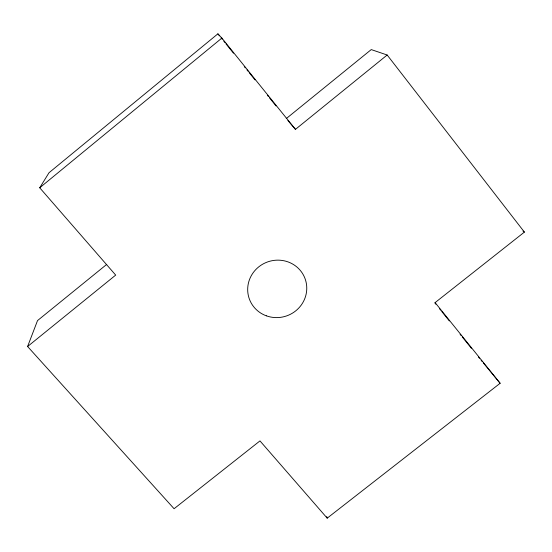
<?xml version="1.0" encoding="UTF-8"?>
<svg xmlns="http://www.w3.org/2000/svg" width="552" height="552" viewBox="0 0 552 552"><rect width="100%" height="100%" fill="white"/><g stroke="black" fill="none" stroke-linecap="round" stroke-linejoin="round"><path stroke-width="0.83" d="M286.24 118.611L371.241 49.59L387.173 55.007L524.4 232.095L435.107 302.606L500.133 383.274L327.198 518.162L259.971 440.903L174.08 508.73L27.6 346.511L37.522 320.588L106.75 264.367M27.6 346.511L115.692 275.096L39.723 187.783L49.004 172.748L217.888 33.838L221.869 38.074L295.458 129.361L387.173 55.007M39.723 187.783L221.869 38.074M523.013 231.115L524.4 232.095M287.868 120.508L295.458 129.361M478.418 356.958L479.509 358.269M481.137 360.242L482.22 361.56M483.304 362.878L500.133 383.274M217.888 33.838L219.503 35.839M221.117 37.84L222.194 39.178M223.808 41.179L224.885 42.511M225.961 43.849L233.496 53.192M244.26 66.544L245.336 67.882M246.951 69.883L248.027 71.215M249.104 72.553L255.024 79.895M267.403 95.248L268.479 96.586M269.555 97.918L276.014 105.929M434.783 302.855L435.859 304.193M439.627 308.872L440.703 310.203M441.786 311.542L449.328 320.898M460.099 334.257L461.175 335.595M462.252 336.934L471.408 348.291M326.722 516.548L327.198 518.162M266.34 315.82A29.656 28.614 -19.5 0 0 306.45 284.052A29.656 28.614 -19.5 0 0 258.888 266.754A29.656 28.614 -19.5 0 0 266.34 315.82"/></g></svg>
